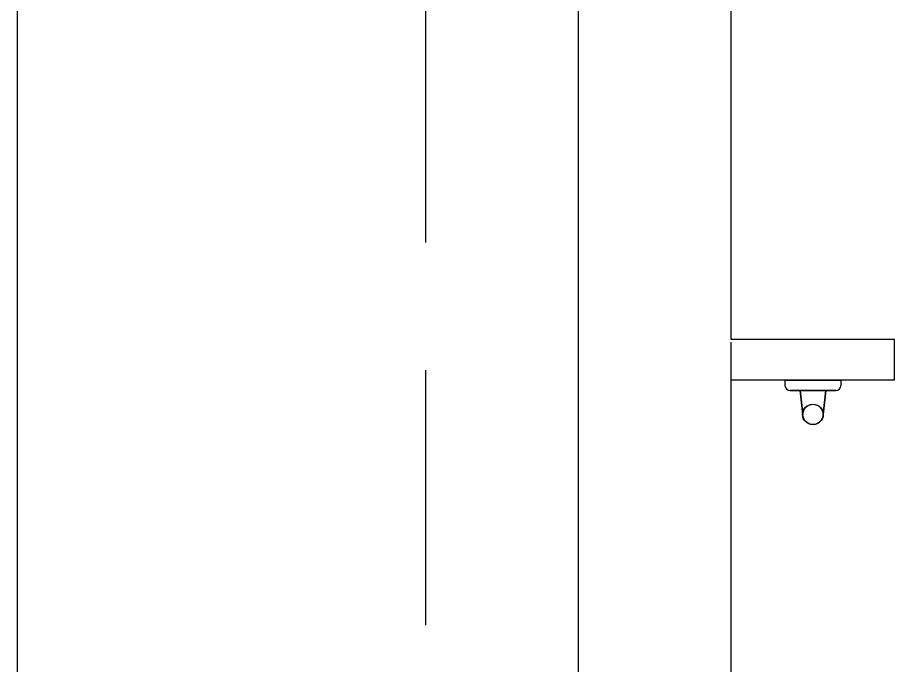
# Model space of a CAD drawing. Header units: inches. Extents: x 542650 to 544515, y 9574150 to 9574595.
# Drawn here: x 542787.416 to 542788.276, y 9574241.219 to 9574241.854 of the extents above; entities that cross this region are included whole.
import ezdxf

# ---------------------------------------------------------------- set-up
doc = ezdxf.new("R2010")
doc.units = ezdxf.units.IN
doc.header["$MEASUREMENT"] = 0
doc.linetypes.add('HIDDEN', pattern=[0.375, 0.25, -0.125])
doc.layers.add('I-ARQ', color=8, linetype='Continuous')

msp = doc.modelspace()

# ---------------------------------------------------------------- linework, layer by layer
at = {"layer": 'I-ARQ', "linetype": 'HIDDEN'}
msp.add_line((542787.8159, 9574251.6334), (542787.8159, 9574229.6934), dxfattribs=at)
at = {"layer": 'I-ARQ'}
for p, q in [((542787.4159, 9574230.6384), (542787.4159, 9574249.7884)), ((542787.4159, 9574230.6384), (542787.4159, 9574249.7884)), ((542787.4159, 9574230.6384), (542787.4159, 9574249.7884)), ((542787.9659, 9574240.3134), (542787.9659, 9574244.9509)), ((542788.1159, 9574241.5384), (542788.1159, 9574244.23939)), ((542788.2759, 9574241.5384), (542788.1159, 9574241.5384)), ((542788.2759, 9574241.4984), (542788.2759, 9574241.5384)), ((542788.1159, 9574240.3134), (542788.1159, 9574241.53572)), ((542788.2759, 9574241.4984), (542788.1159, 9574241.4984)), ((542788.16849, 9574241.4984), (542788.16849, 9574241.4934)), ((542788.22332, 9574241.4984), (542788.16849, 9574241.4984)), ((542788.16849, 9574241.4984), (542788.16849, 9574241.4934)), ((542788.16849, 9574241.4984), (542788.22332, 9574241.4984)), ((542788.22332, 9574241.4984), (542788.22332, 9574241.4934)), ((542788.22332, 9574241.4984), (542788.22332, 9574241.4934)), ((542788.21832, 9574241.4884), (542788.17349, 9574241.4884)), ((542788.17349, 9574241.4884), (542788.21832, 9574241.4884)), ((542788.1832, 9574241.4884), (542788.18573, 9574241.46493)), ((542788.18355, 9574241.4884), (542788.18608, 9574241.46493)), ((542788.20826, 9574241.4884), (542788.20573, 9574241.46493)), ((542788.20861, 9574241.4884), (542788.20608, 9574241.46493))]:
    msp.add_line(p, q, dxfattribs=at)
for centre in [(542788.19573, 9574241.46493), (542788.19608, 9574241.46493)]:
    msp.add_circle(centre, 0.01, dxfattribs=at)
for centre, start, end in [((542788.17349, 9574241.4934), 180, 270), ((542788.17349, 9574241.4934), 180, 270), ((542788.21832, 9574241.4934), 270, 0), ((542788.21832, 9574241.4934), 270, 0)]:
    msp.add_arc(centre, 0.005, start, end, dxfattribs=at)

doc.saveas('drawing.dxf')
